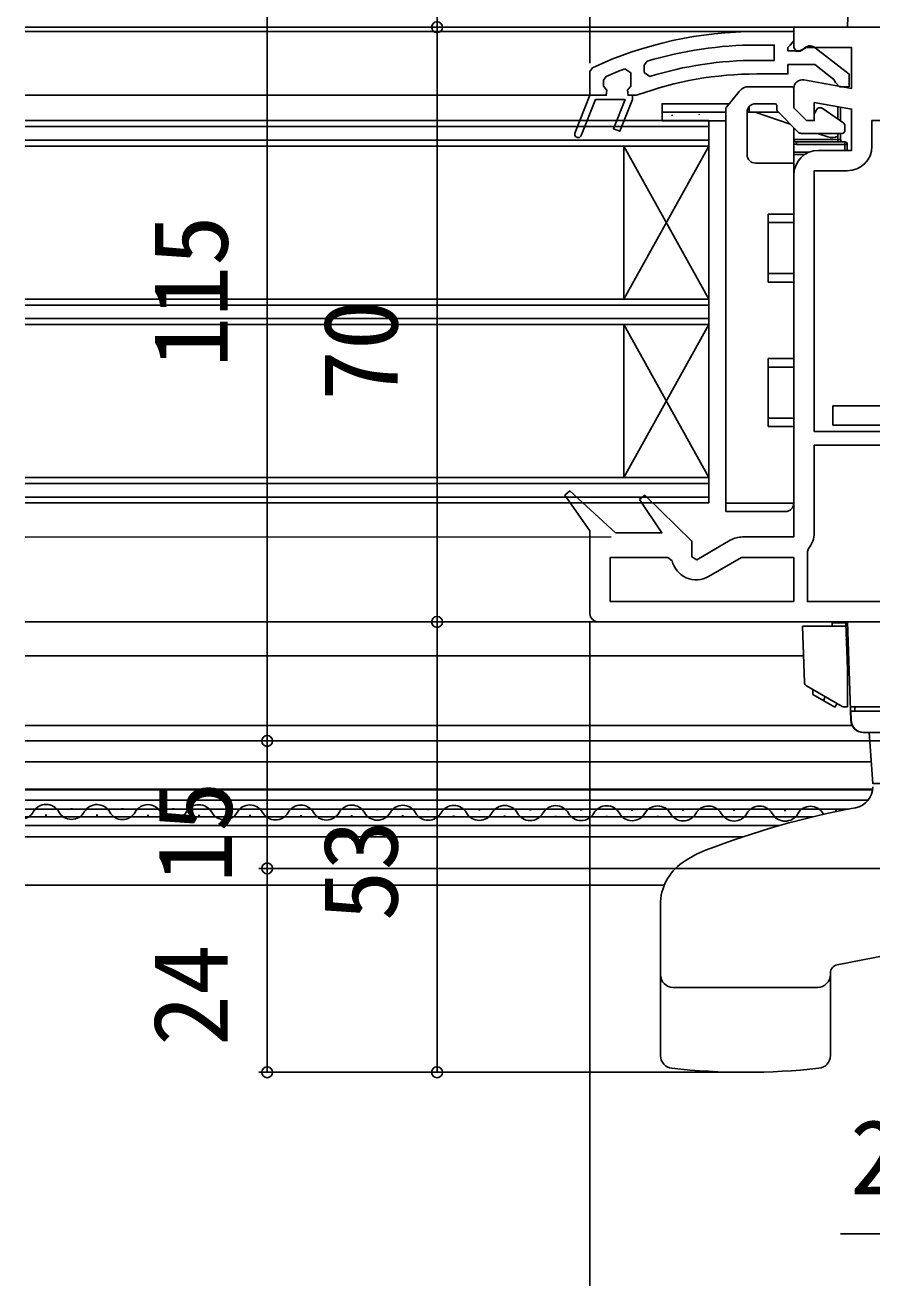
# Model space of a CAD drawing. Units: millimetres, scale not verified. Extents: x -525 to 525, y -783 to 777.
# Drawn here: x 98.5 to 198.2, y -621.8 to -474.3 of the extents above; entities that cross this region are included whole.
import ezdxf
from ezdxf.enums import TextEntityAlignment as Align

# ---------------------------------------------------------------- set-up
doc = ezdxf.new("R2010")
doc.units = ezdxf.units.MM
doc.header["$LTSCALE"] = 4
for name, color, linetype in [('0-2_YKK_11', 7, 'Continuous'), ('0-4_YKK_12', 2, 'Continuous'), ('0-5_YKK_13', 4, 'Continuous'), ('0-7_YKK_D', 6, 'Continuous')]:
    doc.layers.add(name, color=color, linetype=linetype)
doc.styles.add('ＭＳ ゴシック', font='')
doc.styles.get('ＭＳ ゴシック').set_extended_font_data('MS Gothic')

msp = doc.modelspace()

# ---------------------------------------------------------------- linework, layer by layer
at = {"layer": '0-2_YKK_11'}
msp.add_line((191.403, -534.098), (191.403, -523.798), dxfattribs=at)
for points in [[(189.003, -474.598), (261.003, -474.598), (261.003, -486.464), (261.08, -486.598), (257.662, -489.503), (257.144, -488.893), (259.863, -486.582)], [(190.176, -480.813), (195.803, -481.805), (195.803, -476.998), (190.446, -476.998), (189.768, -477.422), (189.303, -477.456), (189.003, -476.998), (189.003, -476.098), (189.003, -474.598)], [(184.635, -475.1), (189.003, -475.1), (189.003, -476.2), (188.565, -476.696), (188.303, -476.994), (188.303, -477.4), (189.703, -477.4), (190.103, -477.2)], [(184.635, -478.5), (186.703, -478.5), (186.703, -476.7), (184.635, -476.7)], [(191.52, -477.013), (195.503, -480.125), (195.503, -481.6), (194.402, -481.6), (193.902, -481.125), (193.711, -480.755), (191.464, -479), (188.303, -479), (188.303, -480.1), (184.635, -480.1)], [(171.758, -478.609), (171.403, -479.087), (171.403, -479.924), (172.05, -480.401)], [(166.903, -480.395), (166.603, -480.853), (166.603, -481.525), (166.978, -482.01), (166.903, -482.6), (165.003, -482.6), (163.231, -487.052), (165.003, -482.6), (165.003, -479.818), (165.292, -479.364)], [(163.974, -487.348), (165.665, -483.1), (169.142, -483.1), (167.768, -486.552), (168.511, -486.848), (170.003, -483.1), (170.003, -482.6), (169.503, -482.6), (169.428, -482.01), (169.803, -481.525), (169.803, -481.5), (169.803, -479.965), (169.128, -479.496)], [(191.903, -489.098), (195.803, -489.098), (195.803, -484.242), (191.403, -483.467), (191.403, -485.598), (190.503, -485.598), (189.003, -484.098), (189.003, -481.798)], [(170.62, -482.57), (170.449, -482.6), (170.003, -482.6), (170.003, -483.1), (168.511, -486.848), (167.768, -486.552), (169.142, -483.1), (165.665, -483.1), (163.974, -487.348)], [(237.002, -484.598), (237.003, -527.598), (234.503, -527.598), (234.503, -524.598), (230.303, -524.598), (230.303, -542.198), (234.503, -542.198), (234.503, -540.598), (237.003, -540.598), (237.003, -544.598), (166.003, -544.598)], [(191.403, -522.198), (234.603, -522.198), (234.603, -485.598), (198.203, -485.598), (198.203, -488.598)], [(182.976, -534.598), (189.003, -534.598), (189.003, -491.998)], [(195.303, -491.498), (191.403, -491.498), (191.403, -522.198)], [(191.403, -523.798), (227.903, -523.798), (227.903, -542.198), (224.869, -542.198), (224.436, -541.948), (223.57, -541.948), (223.137, -542.198), (210.869, -542.198), (210.436, -541.948), (209.57, -541.948), (209.137, -542.198), (202.869, -542.198), (202.436, -541.948), (201.57, -541.948), (201.137, -542.198), (190.603, -542.198), (190.603, -536.289), (190.72, -535.967)], [(165.003, -543.598), (165.003, -533.888), (162.051, -529.693), (162.642, -529.175), (168.003, -534.098), (173.468, -534.098), (170.847, -530.186), (171.452, -529.683), (177.003, -535.085), (177.003, -536.943), (177.57, -537.271), (181.526, -534.987)], [(189.003, -542.198), (167.403, -542.198), (167.403, -536.998), (174.19, -536.998), (174.677, -537.385)], [(178.953, -539.244), (182.842, -536.998), (189.003, -536.998), (189.003, -542.198)]]:
    msp.add_lwpolyline(points, dxfattribs=at)
for centre, radius, start, end in [((184.635, -521.1), 46, 90.00001, 114.86598), ((184.635, -521.1), 44.4, 89.99999, 106.86019), ((190.903, -477.8), 1, 51.91328, 143.13011), ((184.635, -521.1), 42.6, 89.99999, 107.18277), ((184.635, -521.1), 44.4, 110.44221, 113.53922), ((184.635, -521.1), 41, 89.99999, 109.98888), ((190.003, -481.798), 1, 80.00002, 180), ((163.603, -487.2), 0.4, 158.30059, 338.30061), ((163.603, -487.2), 0.4, 158.30059, 338.30061), ((191.903, -491.998), 2.9, 90.00001, 179.99999), ((195.303, -488.598), 2.9, 270.00001, 359.99999), ((182.976, -537.498), 2.9, 89.99998, 119.99999), ((188.503, -534.098), 2.9, 319.88082, 0.00002), ((177.503, -536.732), 2.9, 193.0206, 300.00002), ((166.003, -543.598), 1, 180.00001, 269.99999)]:
    msp.add_arc(centre, radius, start, end, dxfattribs=at)
at = {"layer": '0-4_YKK_12'}
for p, q in [((98.5, -474.598), (193.847, -474.598)), ((98.5, -475.095), (189.003, -475.095)), ((98.5, -482.6), (167.003, -482.6)), ((179.001, -485.595), (98.5, -485.595)), ((179.001, -486.295), (98.5, -486.295)), ((179.001, -509.595), (179.001, -485.595)), ((179.001, -530.595), (179.001, -485.595)), ((179.001, -487.895), (98.5, -487.895)), ((179.001, -488.595), (98.5, -488.595)), ((169.001, -506.595), (169.001, -488.595)), ((179.001, -506.595), (169.001, -488.595)), ((179.001, -488.595), (169.001, -506.595)), ((179.001, -506.595), (98.5, -506.595)), ((179.001, -507.295), (98.5, -507.295)), ((179.001, -508.895), (98.5, -508.895)), ((179.001, -509.595), (98.5, -509.595)), ((169.001, -527.595), (169.001, -509.595)), ((179.001, -527.595), (169.001, -509.595)), ((179.001, -509.595), (169.001, -527.595)), ((179.001, -527.595), (98.5, -527.595)), ((179.001, -528.295), (98.5, -528.295)), ((179.001, -529.895), (98.5, -529.895)), ((179.001, -530.595), (98.5, -530.595)), ((98.5, -534.599), (167.503, -534.598)), ((98.5, -544.6), (193.847, -544.6)), ((190.149, -548.6), (98.5, -548.6)), ((195.915, -556.8), (98.5, -556.8)), ((197.956, -558.6), (98.5, -558.6)), ((98.5, -561.07), (198.128, -561.07)), ((98.5, -564.27), (198.291, -564.27)), ((198.278, -564.37), (98.5, -564.37)), ((98.5, -565.57), (197.753, -565.57)), ((98.5, -566.62), (195.43, -566.62)), ((98.5, -567.52), (191.301, -567.52)), ((100.869, -567.33), (101.069, -567.33)), ((103.871, -566.577), (104.071, -566.577)), ((106.869, -567.344), (107.069, -567.345)), ((109.871, -566.591), (110.071, -566.592)), ((112.869, -567.359), (113.069, -567.359)), ((115.871, -566.606), (116.071, -566.606)), ((118.869, -567.373), (119.069, -567.373)), ((121.871, -566.62), (122.071, -566.621)), ((124.869, -567.387), (125.069, -567.388)), ((127.871, -566.635), (128.071, -566.635)), ((130.869, -567.402), (131.069, -567.402)), ((133.871, -566.649), (134.071, -566.65)), ((136.869, -567.416), (137.069, -567.417)), ((139.871, -566.664), (140.071, -566.664)), ((142.869, -567.431), (143.069, -567.431)), ((145.871, -566.678), (146.071, -566.678)), ((148.869, -567.445), (149.069, -567.446)), ((151.871, -566.692), (152.071, -566.693)), ((154.869, -567.46), (155.069, -567.46)), ((157.871, -566.707), (158.071, -566.707)), ((160.869, -567.474), (161.069, -567.474)), ((163.871, -566.721), (164.071, -566.722)), ((166.869, -567.488), (167.069, -567.489)), ((169.871, -566.736), (170.071, -566.736)), ((172.869, -567.503), (173.069, -567.503)), ((175.871, -566.75), (176.071, -566.751)), ((178.869, -567.517), (179.069, -567.518)), ((181.871, -566.765), (182.071, -566.765)), ((184.869, -567.532), (185.069, -567.532)), ((187.871, -566.779), (188.071, -566.779)), ((190.869, -567.546), (191.069, -567.547)), ((193.871, -566.793), (194.071, -566.794)), ((98.5, -568.57), (187.297, -568.57)), ((98.5, -569.87), (183.083, -569.87)), ((98.5, -575.57), (173.758, -575.57))]:
    msp.add_line(p, q, dxfattribs=at)
for centre, start, end in [((100.968, -567.788), 29.06471, 150.65963), ((106.968, -567.803), 29.06471, 150.65963), ((112.968, -567.817), 29.06471, 150.65963), ((118.968, -567.832), 29.06471, 150.65963), ((124.968, -567.846), 29.06471, 150.65963), ((130.968, -567.86), 29.06471, 150.65963), ((136.968, -567.875), 29.06471, 150.65963), ((142.968, -567.889), 29.06471, 150.65963), ((148.968, -567.904), 29.06471, 150.65963), ((154.968, -567.918), 29.06471, 150.65963), ((160.968, -567.933), 29.06471, 150.65963), ((97.972, -566.104), 287.88258, 330.65963), ((103.972, -566.119), 209.06471, 330.65963), ((109.972, -566.133), 209.06471, 330.65963), ((115.972, -566.148), 209.06471, 330.65963), ((121.972, -566.162), 209.06471, 330.65963), ((127.972, -566.176), 209.06471, 330.65963), ((133.972, -566.191), 209.06471, 330.65963), ((139.972, -566.205), 209.06471, 330.65963), ((145.972, -566.22), 209.06471, 330.65963), ((151.972, -566.234), 209.06471, 330.65963), ((157.972, -566.249), 209.06471, 330.65963), ((163.972, -566.263), 209.06471, 330.65963), ((166.968, -567.947), 29.06471, 150.65963), ((169.972, -566.278), 209.06471, 330.65963), ((172.968, -567.962), 29.06471, 150.65963), ((175.972, -566.292), 209.06471, 330.65963), ((178.968, -567.976), 29.06471, 150.65963), ((181.972, -566.306), 209.06471, 330.65963), ((184.968, -567.99), 29.06471, 150.65963), ((187.972, -566.321), 209.06471, 330.65963), ((190.968, -568.005), 29.06471, 150.65963), ((193.972, -566.335), 209.06471, 211.67558)]:
    msp.add_arc(centre, 1.718, start, end, dxfattribs=at)
at = {"layer": '0-5_YKK_13'}
for p, q in [((195.709, -463.05), (195.305, -474.603)), ((195.305, -474.603), (223.305, -474.603)), ((181.068, -484.018), (182.552, -482.163)), ((183.724, -481.6), (188.803, -481.6)), ((189.023, -481.6), (189.003, -481.6)), ((189.003, -481.8), (189.003, -481.6)), ((189.003, -481.8), (189.003, -483.393)), ((173.803, -483.6), (181.403, -483.6)), ((186.803, -483.6), (184.503, -483.6)), ((184.503, -483.6), (184.603, -483.6)), ((184.603, -483.6), (186.803, -483.6)), ((173.803, -484.6), (173.503, -484.6)), ((173.503, -485.601), (173.503, -484.6)), ((181.003, -484.6), (173.803, -484.6)), ((174.679, -484.919), (174.679, -485.019)), ((177.854, -484.819), (177.854, -484.919)), ((181.003, -530.6), (181.003, -484.205)), ((181.003, -484.6), (181.003, -485.601)), ((183.503, -484.6), (183.503, -489.6)), ((187.174, -484.6), (183.503, -484.6)), ((183.753, -483.939), (183.753, -484.6)), ((187.003, -484.221), (187.003, -483.8)), ((189.528, -486.954), (187.149, -484.575)), ((191.403, -484.793), (191.745, -484.2)), ((191.918, -484.1), (192.24, -484.1)), ((192.354, -484.136), (194.875, -485.901)), ((194.203, -483.962), (194.203, -485.43)), ((194.503, -485.64), (194.503, -484.015)), ((173.503, -485.601), (181.003, -485.601)), ((183.503, -485.601), (183.503, -485.601)), ((189.003, -486.428), (189.003, -490.6)), ((195.003, -486.147), (195.003, -486.8)), ((194.703, -487.1), (189.881, -487.1)), ((193.02, -487.52), (191.785, -487.1)), ((194.203, -487.1), (194.203, -487.8)), ((194.203, -487.8), (194.503, -487.8)), ((194.503, -487.8), (194.503, -487.1)), ((190.844, -489.3), (189.003, -489.3)), ((195.003, -488.1), (189.303, -488.1)), ((189.303, -488.1), (189.303, -488.4)), ((189.303, -488.4), (195.003, -488.4)), ((195.003, -488.4), (195.003, -488.1)), ((195.303, -489.1), (195.303, -488.4)), ((184.503, -490.6), (189.003, -490.6)), ((189.003, -489.6), (190.275, -489.6)), ((189.003, -490.6), (189.003, -496.6)), ((186.003, -504.6), (186.003, -496.6)), ((189.003, -496.6), (186.003, -496.6)), ((189.003, -503.6), (186.003, -503.6)), ((189.003, -504.6), (189.003, -503.6)), ((186.003, -504.6), (189.003, -504.6)), ((189.003, -504.6), (189.003, -513.6)), ((186.003, -521.6), (186.003, -513.6)), ((189.003, -513.6), (186.003, -513.6)), ((193.603, -521.45), (193.603, -519.15)), ((232.303, -519.15), (193.603, -519.15)), ((189.003, -520.6), (186.003, -520.6)), ((186.003, -521.6), (189.003, -521.6)), ((189.003, -521.6), (189.003, -520.6)), ((189.003, -521.6), (189.003, -530.6)), ((232.003, -521.45), (193.603, -521.45)), ((181.003, -530.6), (181.003, -531.6)), ((189.003, -530.6), (181.003, -530.6)), ((181.003, -531.6), (188.003, -531.6)), ((190.027, -545.1), (190.258, -551.703)), ((195.127, -545.1), (190.027, -545.1)), ((193.505, -544.7), (193.505, -545.1)), ((193.505, -544.7), (195.113, -544.7)), ((195.305, -550.19), (195.113, -544.7)), ((195.305, -544.6), (223.305, -544.6)), ((195.709, -556.152), (195.305, -544.6)), ((195.305, -550.2), (195.305, -554.6)), ((195.501, -550.2), (195.305, -550.2)), ((194.689, -554.533), (190.508, -552.119)), ((191.247, -553.123), (191.247, -552.546)), ((191.247, -553.123), (193.845, -554.623)), ((192.546, -553.873), (192.671, -553.368)), ((193.845, -554.623), (194.095, -554.19)), ((194.939, -554.6), (195.005, -554.6)), ((195.005, -554.6), (195.305, -554.6)), ((222.956, -554.6), (195.655, -554.6)), ((195.705, -555.1), (195.742, -556.152)), ((195.705, -555.1), (206.305, -555.1)), ((196.205, -555.1), (196.205, -554.6)), ((206.305, -554.6), (196.205, -554.6)), ((197.208, -557.6), (221.403, -557.6)), ((197.241, -557.6), (221.37, -557.6)), ((173.305, -595.638), (173.305, -577.855)), ((218.319, -580.213), (194.114, -584.942)), ((193.305, -595.638), (193.305, -585.924)), ((191.805, -587.6), (174.805, -587.6))]:
    msp.add_line(p, q, dxfattribs=at)
for points in [[(173.503, -484.6), (173.503, -483.6), (173.803, -483.6)], [(188.586, -486.012), (184.437, -484.6), (183.503, -484.6)], [(194.203, -488.1), (194.203, -487.8), (189.003, -487.8)], [(195.303, -488.4), (195.003, -488.4), (195.003, -489.1)], [(186.003, -497.6), (189.003, -497.6), (189.003, -496.6)], [(186.003, -514.6), (189.003, -514.6), (189.003, -513.6)], [(220.305, -563.6), (198.305, -563.6), (197.886, -557.6)]]:
    msp.add_lwpolyline(points, dxfattribs=at)
for centre, radius, start, end in [((183.724, -483.1), 1.5, 90, 141.34019), ((188.803, -481.8), 0.2, 0, 90), ((184.503, -484.6), 1, 90, 180), ((186.803, -483.8), 0.2, 0, 90), ((181.303, -484.205), 0.3, 141.34019, 180), ((187.503, -484.221), 0.5, 180, 225), ((191.918, -484.3), 0.2, 90, 150), ((192.24, -484.3), 0.2, 55, 90), ((194.703, -486.147), 0.3, 0, 55), ((189.303, -487.8), 0.3, 180, 270), ((189.881, -486.6), 0.5, 225, 270), ((193.503, -486.1), 1.5, 251.20957, 297.81814), ((193.503, -486.1), 1.5, 311.81031, 318.18969), ((194.803, -487.8), 0.3, 180, 270), ((194.703, -486.8), 0.3, 270, 0), ((189.303, -487.8), 0.6, 240, 270), ((195.003, -488.4), 0.3, 0, 90), ((184.503, -489.6), 1, 180, 270), ((188.003, -530.6), 1, 270, 0), ((195.68, -546.6), 0.5, 182, 234.47369), ((190.758, -551.686), 0.5, 182, 240), ((194.939, -554.1), 0.5, 240, 270), ((197.208, -556.1), 1.5, 182, 270), ((197.241, -556.1), 1.5, 182, 270), ((195.805, -564.003), 2.5, 280.59956, 0), ((214.66, -664.754), 100, 100.59956, 111.12437), ((183.305, -583.6), 13, 111.12437, 124.8499), ((179.305, -577.855), 6, 124.8499, 180), ((194.305, -585.924), 1, 101.05459, 180), ((174.805, -586.1), 1.5, 180, 270), ((191.805, -586.1), 1.5, 270, 0), ((174.805, -595.638), 1.5, 180, 263.78381), ((191.805, -595.638), 1.5, 276.21619, 0), ((183.305, -517.6), 80, 263.78381, 276.21619)]:
    msp.add_arc(centre, radius, start, end, dxfattribs=at)
at = {"layer": '0-7_YKK_D'}
for p, q in [((165.003, -478.818), (165.003, -399.6)), ((147.003, -474.598), (147.003, -421.603)), ((127.003, -558.6), (127.003, -443.6)), ((166.003, -474.598), (146.003, -474.598)), ((166.003, -474.598), (146.003, -474.598)), ((147.003, -474.598), (147.003, -544.598)), ((166.003, -544.598), (146.003, -544.598)), ((166.003, -544.598), (146.003, -544.598)), ((147.003, -544.598), (147.003, -597.6)), ((165.003, -544.598), (165.003, -679.6)), ((166.003, -558.6), (126.003, -558.6)), ((228.5, -558.6), (126.003, -558.6)), ((127.003, -558.6), (127.003, -573.6)), ((166.003, -573.6), (126.003, -573.6)), ((249.6, -573.6), (126.003, -573.6)), ((127.003, -573.6), (127.003, -597.6)), ((184.305, -597.6), (126.003, -597.6)), ((166.003, -597.6), (146.003, -597.6))]:
    msp.add_line(p, q, dxfattribs=at)
msp.add_lwpolyline([(249.5, -616.6), (229, -616.6), (194.495, -616.6)], dxfattribs=at)
for centre in [(147.003, -474.598), (147.003, -474.598), (147.003, -544.598), (147.003, -544.598), (127.003, -558.6), (127.003, -558.6), (127.003, -573.6), (127.003, -573.6), (127.003, -597.6), (147.003, -597.6)]:
    msp.add_circle(centre, 0.637, dxfattribs=at)

# ---------------------------------------------------------------- texts
at = {"layer": '0-7_YKK_D', "style": 'ＭＳ ゴシック'}
for s, p in [('115', (125.003, -514.668)), ('70', (145.003, -518.598)), ('15', (125.503, -575.305)), ('53', (145.003, -579.826)), ('24', (125.003, -594.498))]:
    msp.add_text(s, height=8.798, rotation=90, dxfattribs=at).set_placement(p, align=Align.BOTTOM_LEFT)
msp.add_text('20.5', height=8.798, dxfattribs=at).set_placement((195.609, -614.6), align=Align.BOTTOM_LEFT)

doc.saveas('drawing.dxf')
